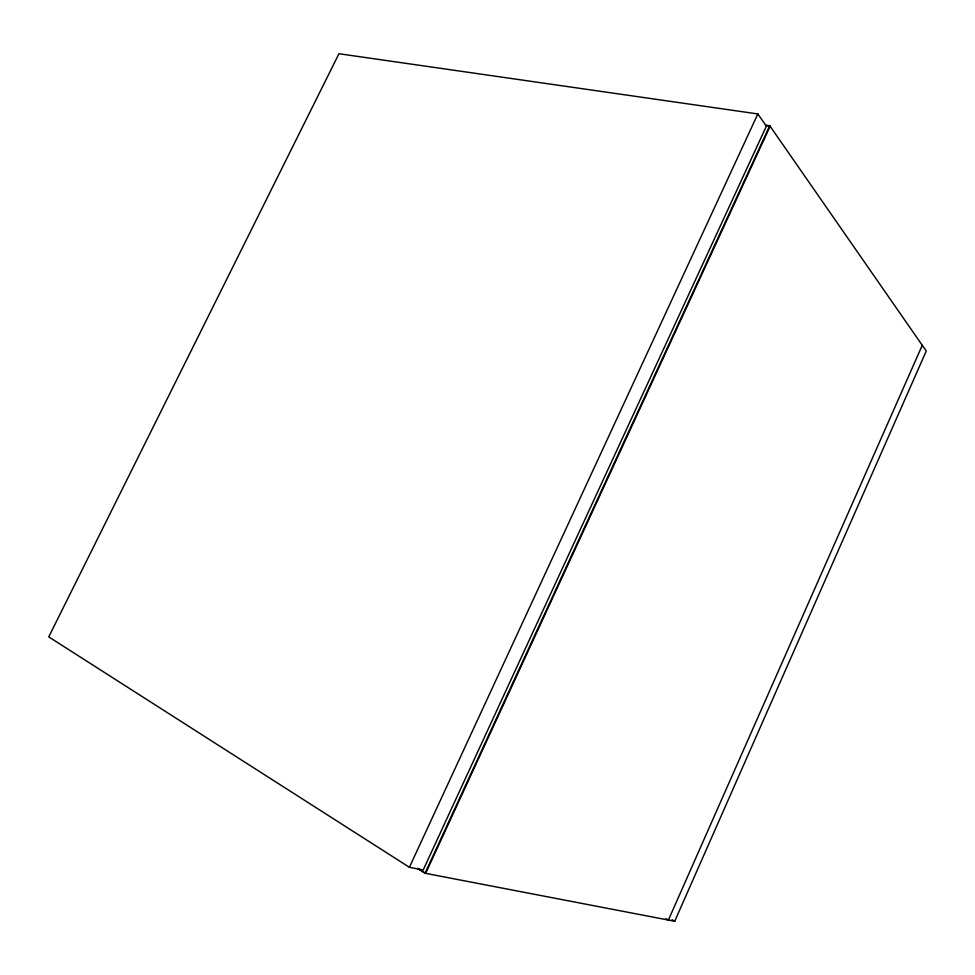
<?xml version="1.0" encoding="UTF-8"?>
<svg xmlns="http://www.w3.org/2000/svg" width="975" height="975" viewBox="0 0 975 975"><rect width="100%" height="100%" fill="white"/><g stroke="black" fill="none" stroke-linecap="round" stroke-linejoin="round"><path stroke-width="1.46" d="M922.253 345.284L668.399 920.071L665.998 918.682M417.495 868.445L425.027 873.247L674.7 921.277L926.25 351.037L769.75 125.726L765.436 125.08M425.027 873.247L769.75 125.726M409.403 867.299L757.831 113.941L338.959 53.722L48.75 636.882L409.403 867.299L423.187 869.993L766.374 126.177L757.831 113.941M765.814 125.629L770.128 126.275L425.648 873.356L418.104 868.567M672.068 919.766L674.7 921.277"/></g></svg>
